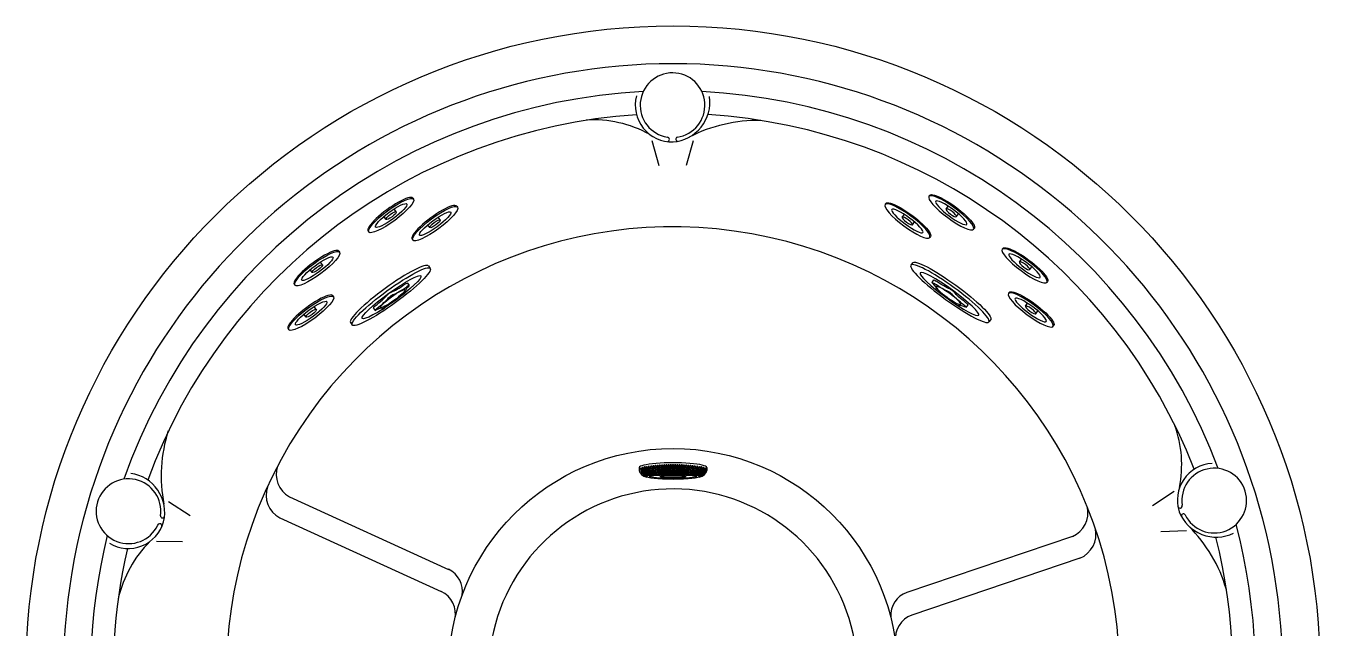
# Model space of a CAD drawing. Header units: millimetres. Extents: x -1146.96 to -1144.79, y 2246.6 to 2248.76.
# Drawn here: x -1146.793 to -1144.793, y 2247.834 to 2248.765 of the extents above; entities that cross this region are included whole.
import ezdxf

# ---------------------------------------------------------------- set-up
doc = ezdxf.new("R2010")
doc.units = ezdxf.units.MM
doc.header["$LTSCALE"] = 10
doc.layers.add('jacuzzi', color=1, linetype='Continuous')

msp = doc.modelspace()

# ---------------------------------------------------------------- linework, layer by layer
at = {"layer": 'jacuzzi'}
for p, q in [((-1145.8256, 2248.5875), (-1145.8147, 2248.549)), ((-1145.7617, 2248.5874), (-1145.7726, 2248.5489)), ((-1146.195, 2248.4988), (-1146.1938, 2248.4973)), ((-1145.4639, 2248.4905), (-1145.4651, 2248.4889)), ((-1145.3961, 2248.5031), (-1145.3973, 2248.5015)), ((-1146.2363, 2248.4659), (-1146.2395, 2248.4702)), ((-1146.2204, 2248.4777), (-1146.2236, 2248.482)), ((-1146.1525, 2248.4651), (-1146.1557, 2248.4695)), ((-1146.1271, 2248.4863), (-1146.1259, 2248.4847)), ((-1145.4385, 2248.4693), (-1145.4353, 2248.4736)), ((-1145.3707, 2248.4819), (-1145.3675, 2248.4862)), ((-1145.3548, 2248.4701), (-1145.3516, 2248.4745)), ((-1146.1684, 2248.4534), (-1146.1716, 2248.4577)), ((-1145.4226, 2248.4575), (-1145.4194, 2248.4619)), ((-1145.3271, 2248.4521), (-1145.3283, 2248.4505)), ((-1146.264, 2248.4478), (-1146.2628, 2248.4463)), ((-1146.1961, 2248.4353), (-1146.1949, 2248.4337)), ((-1145.3949, 2248.4395), (-1145.3961, 2248.4379)), ((-1146.3091, 2248.4168), (-1146.308, 2248.4152)), ((-1145.2829, 2248.4211), (-1145.284, 2248.4196)), ((-1146.3345, 2248.3956), (-1146.3377, 2248.3999)), ((-1146.1706, 2248.3939), (-1146.1679, 2248.3901)), ((-1145.4225, 2248.3988), (-1145.4253, 2248.395)), ((-1145.2575, 2248.4), (-1145.2543, 2248.4043)), ((-1145.2416, 2248.3882), (-1145.2384, 2248.3925)), ((-1146.3504, 2248.3838), (-1146.3536, 2248.3882)), ((-1145.39, 2248.3723), (-1145.3927, 2248.3685)), ((-1145.2139, 2248.3701), (-1145.215, 2248.3686)), ((-1146.3781, 2248.3658), (-1146.3769, 2248.3642)), ((-1146.2032, 2248.3673), (-1146.2005, 2248.3636)), ((-1145.2734, 2248.3531), (-1145.2746, 2248.3515)), ((-1146.344, 2248.3268), (-1146.3472, 2248.3311)), ((-1146.3186, 2248.348), (-1146.3174, 2248.3464)), ((-1145.3372, 2248.334), (-1145.3402, 2248.3299)), ((-1145.248, 2248.3319), (-1145.2448, 2248.3362)), ((-1146.3599, 2248.315), (-1146.3631, 2248.3194)), ((-1146.256, 2248.3291), (-1146.253, 2248.3249)), ((-1145.3018, 2248.3113), (-1145.3046, 2248.3075)), ((-1145.2321, 2248.3201), (-1145.2289, 2248.3245)), ((-1146.3876, 2248.297), (-1146.3864, 2248.2954)), ((-1146.2913, 2248.3064), (-1146.2886, 2248.3026)), ((-1145.2044, 2248.3021), (-1145.2056, 2248.3005)), ((-1145.8449, 2248.0825), (-1145.8449, 2248.0781)), ((-1145.8208, 2248.0847), (-1145.8183, 2248.0719)), ((-1145.8188, 2248.0849), (-1145.8163, 2248.0721)), ((-1145.8175, 2248.085), (-1145.8153, 2248.0721)), ((-1145.8155, 2248.0852), (-1145.8132, 2248.0723)), ((-1145.8141, 2248.0853), (-1145.8122, 2248.0723)), ((-1145.8121, 2248.0855), (-1145.8101, 2248.0724)), ((-1145.8107, 2248.0855), (-1145.8091, 2248.0725)), ((-1145.8087, 2248.0857), (-1145.8071, 2248.0726)), ((-1145.8074, 2248.0857), (-1145.8061, 2248.0726)), ((-1145.8053, 2248.0858), (-1145.804, 2248.0727)), ((-1145.804, 2248.0859), (-1145.803, 2248.0727)), ((-1145.8019, 2248.086), (-1145.8009, 2248.0728)), ((-1145.8006, 2248.086), (-1145.8, 2248.0728)), ((-1145.7985, 2248.0861), (-1145.7979, 2248.0728)), ((-1145.7972, 2248.0861), (-1145.7969, 2248.0728)), ((-1145.7952, 2248.0861), (-1145.7948, 2248.0728)), ((-1145.7938, 2248.0861), (-1145.7938, 2248.0728)), ((-1145.7918, 2248.0861), (-1145.7918, 2248.0728)), ((-1145.7904, 2248.0861), (-1145.7908, 2248.0728)), ((-1145.7884, 2248.0861), (-1145.7887, 2248.0728)), ((-1145.787, 2248.0861), (-1145.7877, 2248.0728)), ((-1145.785, 2248.086), (-1145.7856, 2248.0728)), ((-1145.7837, 2248.086), (-1145.7846, 2248.0728)), ((-1145.7816, 2248.0859), (-1145.7826, 2248.0727)), ((-1145.7803, 2248.0858), (-1145.7816, 2248.0727)), ((-1145.7782, 2248.0857), (-1145.7795, 2248.0726)), ((-1145.7769, 2248.0857), (-1145.7785, 2248.0726)), ((-1145.7749, 2248.0855), (-1145.7764, 2248.0725)), ((-1145.7735, 2248.0855), (-1145.7755, 2248.0724)), ((-1145.7715, 2248.0853), (-1145.7734, 2248.0723)), ((-1145.7701, 2248.0852), (-1145.7724, 2248.0723)), ((-1145.7681, 2248.085), (-1145.7703, 2248.0721)), ((-1145.7668, 2248.0849), (-1145.7693, 2248.0721)), ((-1145.7648, 2248.0847), (-1145.7673, 2248.0719)), ((-1145.7407, 2248.0825), (-1145.7407, 2248.0781)), ((-1145.7407, 2248.0825), (-1145.7407, 2248.0781)), ((-1146.5725, 2248.03), (-1146.5388, 2248.0085)), ((-1146.3855, 2248.0371), (-1146.1399, 2247.9251)), ((-1145.0184, 2248.0453), (-1145.0518, 2248.0233)), ((-1146.4005, 2248.0049), (-1146.1509, 2247.8911)), ((-1145.1756, 2247.976), (-1145.4312, 2247.8893)), ((-1144.9991, 2247.9844), (-1145.0391, 2247.9832)), ((-1146.5907, 2247.9687), (-1146.5507, 2247.9682))]:
    msp.add_line(p, q, dxfattribs=at)
msp.add_lwpolyline([(-1145.1639, 2247.9424), (-1145.4237, 2247.8543)], dxfattribs=at)
at = {"layer": 'jacuzzi', "color": 3}
msp.add_circle((-1145.7928, 2247.7648), 1, dxfattribs=at)
at = {"layer": 'jacuzzi'}
msp.add_circle((-1145.7928, 2247.7644), 0.3475, dxfattribs=at)
for centre, radius, start, end in [((-1145.7928, 2247.7644), 0.942, 291.6316, 248.3684), ((-1145.7935, 2248.6423), 0.05, 278.3213, 260.7441), ((-1145.7928, 2247.7644), 0.9, 92.9403, 160.5246), ((-1145.7946, 2248.6422), 0.0566, 165.3129, 271.793), ((-1145.7972, 2248.6469), 0.0614, 274.1178, 8.1531), ((-1145.7928, 2247.7644), 0.9, 20.6039, 87.1551), ((-1145.7928, 2247.7644), 0.865, 93.7365, 159.7971), ((-1145.9162, 2248.4389), 0.1808, 61.2066, 93.4596), ((-1145.6619, 2248.387), 0.2316, 88.7806, 117.1813), ((-1145.7928, 2247.7644), 0.865, 21.4002, 86.4271), ((-1145.8017, 2248.5895), 0.00344, 273.4459, 88.2197), ((-1145.7855, 2248.5898), 0.00311, 104.0511, 277.2635), ((-1145.7928, 2247.7644), 0.69, 296.7143, 222.9441), ((-1146.3522, 2248.069), 0.2315, 162.3309, 190.7553), ((-1145.1875, 2248.0866), 0.1808, 348.8703, 19.6722), ((-1146.6397, 2248.0127), 0.0614, 346.8633, 81.7239), ((-1146.366, 2248.0721), 0.04, 161.8192, 240.7285), ((-1144.9568, 2248.0323), 0.0566, 93.0237, 198.6594), ((-1144.9565, 2248.0314), 0.05, 205.985, 188.4078), ((-1146.6342, 2248.0149), 0.05, 351.8922, 334.315), ((-1146.3816, 2248.0402), 0.04, 161.8192, 241.8284), ((-1145.7928, 2247.7644), 0.285, 300.2193, 239.1425), ((-1145.1915, 2248.0127), 0.04, 293.485, 12.3943), ((-1145.0093, 2248.0232), 0.00344, 187.4423, 15.8833), ((-1144.9532, 2248.0363), 0.0614, 201.1424, 295.8168), ((-1145.0041, 2248.0079), 0.00311, 31.7147, 204.9272), ((-1146.6344, 2248.014), 0.0566, 238.9309, 344.3648), ((-1146.5859, 2247.9922), 0.00344, 333.3495, 161.7905), ((-1146.5816, 2248.0077), 0.00311, 177.6219, 350.8344), ((-1145.7928, 2247.7644), 0.9, 323.9832, 14.8188), ((-1145.1598, 2247.8285), 0.2316, 16.4461, 44.8447), ((-1145.7928, 2247.7644), 0.9, 166.3095, 261.6934), ((-1145.1792, 2247.9794), 0.04, 292.3851, 12.3943), ((-1145.7928, 2247.7644), 0.865, 324.7764, 14.0908), ((-1145.7928, 2247.7644), 0.865, 167.106, 317.4695), ((-1146.4738, 2247.8397), 0.1808, 134.7775, 167.0305), ((-1146.1555, 2247.8912), 0.0374, 350.3954, 65.2937), ((-1146.167, 2247.8567), 0.0379, 346.7839, 64.9778), ((-1145.4191, 2247.854), 0.0374, 108.9198, 183.8181), ((-1145.4112, 2247.8185), 0.0379, 109.2357, 187.4296)]:
    msp.add_arc(centre, radius, start, end, dxfattribs=at)
for centre, major_axis, ratio, start_param, end_param in [((-1146.2295, 2248.4733), (0.0345, 0.0255), 0.215976, 0, 3.141593), ((-1146.2283, 2248.4718), (0.0345, 0.0255), 0.215976, 4.712389, 10.995574), ((-1146.2283, 2248.4718), (0.0241, 0.0178), 0.190822, 4.712389, 10.995574), ((-1146.1616, 2248.4608), (0.0345, 0.0255), 0.215976, 0, 3.141593), ((-1146.2283, 2248.4718), (0.00796, 0.00588), 0.230944, 4.712389, 10.995574), ((-1146.1604, 2248.4592), (0.0345, 0.0255), 0.215976, 4.712389, 10.995574), ((-1146.1604, 2248.4592), (0.0241, 0.0178), 0.190822, 4.712389, 10.995574), ((-1146.1604, 2248.4592), (0.00796, 0.00588), 0.230944, 4.712389, 10.995574), ((-1146.3436, 2248.3913), (0.0345, 0.0255), 0.215976, 0, 3.141593), ((-1146.3425, 2248.3897), (0.0345, 0.0255), 0.215976, 4.712389, 10.995574), ((-1146.3425, 2248.3897), (0.0241, 0.0178), 0.190822, 4.712389, 10.995574), ((-1146.3425, 2248.3897), (0.00796, 0.00588), 0.230944, 4.712389, 10.995574), ((-1146.231, 2248.3501), (-0.0603, -0.0438), 0.15, 3.141593, 6.283185), ((-1146.2282, 2248.3464), (-0.0603, -0.0438), 0.15, 3.141593, 9.424778), ((-1146.2277, 2248.3456), (-0.0453, -0.0328), 0.133333, 3.141593, 9.424778), ((-1146.3531, 2248.3225), (0.0345, 0.0255), 0.215976, 0, 3.141593), ((-1146.3519, 2248.3209), (0.0345, 0.0255), 0.215976, 4.712389, 10.995574), ((-1146.226, 2248.3433), (-0.0189, -0.0137), 0.15, 3.141593, 9.424778), ((-1146.2313, 2248.3506), (-0.00404, -0.00293), 0.15, 3.648269, 5.776509), ((-1146.2286, 2248.3469), (-0.00404, -0.00293), 0.15, 3.648269, 5.776509), ((-1146.2045, 2248.3738), (-0.0287, -0.0208), 0.15, 0.506677, 1.378279), ((-1146.2017, 2248.37), (-0.0287, -0.0208), 0.15, 0.506677, 1.378279), ((-1146.2102, 2248.3505), (-0.00404, -0.00293), 0.15, 1.134995, 3.263235), ((-1146.1781, 2248.3746), (-0.0287, -0.0208), 0.15, -0.74996, 0.121642), ((-1146.2072, 2248.3644), (-0.00404, -0.00293), 0.15, 3.141593, 4.519872), ((-1146.2045, 2248.3606), (-0.00404, -0.00293), 0.15, 2.391632, 4.519872), ((-1146.3519, 2248.3209), (0.0241, 0.0178), 0.190822, 4.712389, 10.995574), ((-1146.2519, 2248.332), (-0.00404, -0.00293), 0.15, -1.378279, 0), ((-1146.2617, 2248.3323), (-0.0287, -0.0208), 0.15, 1.763314, 2.634916), ((-1146.2707, 2248.3075), (-0.0287, -0.0208), 0.15, 3.019951, 3.891553), ((-1146.2589, 2248.3285), (-0.0287, -0.0208), 0.15, 1.763314, 2.634916), ((-1146.2399, 2248.3289), (-0.00404, -0.00293), 0.15, -0.121642, 2.006598), ((-1146.2208, 2248.336), (-0.0287, -0.0208), 0.15, 4.276588, 5.14819), ((-1146.3519, 2248.3209), (0.00796, 0.00588), 0.230944, 4.712389, 10.995574), ((-1146.2492, 2248.3282), (-0.00404, -0.00293), 0.15, -1.378279, 0.74996), ((-1145.7928, 2248.0825), (-0.0521, 0), 0.138815, 3.139581, 6.286647), ((-1145.8293, 2248.0782), (0.0156, 0), 0.7, 3.150319, 4.440941), ((-1145.8202, 2248.0807), (0.0226, 0), 0.7, 3.112872, 4.051052), ((-1145.8423, 2248.0813), (0.000637, 0), 0.7, 0.127751, 3.519973), ((-1145.8164, 2248.0813), (0.0252, 0), 0.7, 3.137541, 3.928281), ((-1145.8396, 2248.0821), (0.000637, 0), 0.7, 0.127751, 3.519973), ((-1145.8103, 2248.0826), (-0.0299, 0), 0.7, 0.029231, 0.682882), ((-1145.8046, 2248.0835), (-0.0344, 0), 0.7, 0.052715, 0.608848), ((-1145.8367, 2248.0828), (-0.000806, 0), 0.7, 3.362194, 6.57655), ((-1145.7992, 2248.0845), (-0.0384, 0), 0.7, 0.069084, 0.566275), ((-1145.7872, 2248.0857), (-0.0489, 0), 0.7, 0.080138, 0.467107), ((-1145.8337, 2248.0832), (0.000885, 0), 0.7, -0.006952, 3.365084), ((-1145.7904, 2248.0849), (0.0442, 0), 0.7, 3.200012, 3.624639), ((-1145.7928, 2248.0685), (-0.0415, 0), 0.10388, 3.141593, 9.424778), ((-1145.7728, 2248.0861), (-0.0602, 0), 0.7, 0.068204, 0.374714), ((-1145.8303, 2248.0838), (-0.000919, 0), 0.7, 2.95417, 6.630528), ((-1145.7855, 2248.0838), (-0.0456, 0), 0.7, 0.009703, 0.416433), ((-1145.7802, 2248.0838), (-0.0491, 0), 0.7, 0.006214, 0.378935), ((-1145.8265, 2248.0841), (0.000993, 0), 0.7, 0.128656, 3.378355), ((-1145.7505, 2248.0878), (0.0772, 0), 0.7, 3.213417, 3.450754), ((-1145.711, 2248.0899), (0.1148, 0), 0.7, 3.213056, 3.372836), ((-1145.8232, 2248.0845), (0.000997, 0), 0.7, 0.116291, 3.352491), ((-1145.674, 2248.0956), (0.151, 0), 0.7, 3.248553, 3.370071), ((-1145.3488, 2248.1286), (0.4776, 0), 0.7, 3.273742, 3.312269), ((-1145.8198, 2248.0848), (-0.001, 0), 0.7, 3.245543, 6.468579), ((-1145.8165, 2248.0851), (0.00101, 0), 0.7, 0.091626, 3.30185), ((-1145.8131, 2248.0854), (-0.00101, 0), 0.7, 3.220898, 6.418679), ((-1145.7928, 2248.0685), (-0.0196, 0), 0.078641, 3.141593, 9.424778), ((-1145.8097, 2248.0856), (-0.00102, 0), 0.7, 3.208573, 6.394295), ((-1145.8063, 2248.0858), (-0.00102, 0), 0.7, 3.196234, 6.370295), ((-1145.803, 2248.0859), (0.00103, 0), 0.7, 0.042279, 3.205091), ((-1145.7996, 2248.086), (-0.00103, 0), 0.7, 3.171478, 6.323464), ((-1145.7962, 2248.0861), (-0.00104, 0), 0.7, 3.159046, 6.300639), ((-1145.7928, 2248.0861), (0.00104, 0), 0.7, 0, 3.141593), ((-1145.7894, 2248.0861), (-0.00104, 0), 0.7, 3.124139, 6.265732), ((-1145.786, 2248.086), (0.00103, 0), 0.7, -0.040278, 3.111707), ((-1145.7826, 2248.0859), (-0.00103, 0), 0.7, 3.078094, 6.240906), ((-1145.7793, 2248.0858), (0.00102, 0), 0.7, -0.08711, 3.086952), ((-1145.7759, 2248.0856), (0.00102, 0), 0.7, -0.11111, 3.074612), ((-1145.7725, 2248.0854), (-0.00101, 0), 0.7, 3.006099, 6.20388), ((-1145.7691, 2248.0851), (0.00101, 0), 0.7, -0.160257, 3.049967), ((-1145.7658, 2248.0848), (-0.001, 0), 0.7, 2.956199, 6.179235), ((-1146.2368, 2248.1286), (0.4776, 0), 0.7, -0.170679, -0.132149), ((-1145.9116, 2248.0956), (-0.151, 0), 0.7, 2.913105, 3.034632), ((-1145.7624, 2248.0845), (0.000997, 0), 0.7, -0.210898, 3.025302), ((-1145.8746, 2248.0899), (0.1148, 0), 0.7, -0.231257, -0.071463), ((-1145.8351, 2248.0878), (0.0772, 0), 0.7, -0.309184, -0.071824), ((-1145.7591, 2248.0841), (-0.000993, 0), 0.7, 2.904831, 6.154529), ((-1145.8054, 2248.0838), (0.0491, 0), 0.7, -0.378976, -0.006214), ((-1145.8001, 2248.0838), (-0.0456, 0), 0.7, 2.725111, 3.131889), ((-1145.8128, 2248.0861), (-0.0602, 0), 0.7, 2.766836, 3.073388), ((-1145.7553, 2248.0838), (0.000919, 0), 0.7, -0.347343, 3.329016), ((-1145.7951, 2248.0849), (-0.0442, 0), 0.7, 2.658482, 3.083173), ((-1145.7984, 2248.0857), (-0.0489, 0), 0.7, 2.674417, 3.061455), ((-1145.7864, 2248.0845), (0.0384, 0), 0.7, -0.566373, -0.069084), ((-1145.781, 2248.0835), (-0.0344, 0), 0.7, 2.532603, 3.088877), ((-1145.7518, 2248.0832), (0.000885, 0), 0.7, -0.223491, 3.148544), ((-1145.7753, 2248.0826), (-0.0299, 0), 0.7, 2.455339, 3.112362), ((-1145.7563, 2248.0782), (0.0156, 0), 0.7, -1.30043, -0.008727), ((-1145.7692, 2248.0813), (0.0252, 0), 0.7, -0.797076, 0.004051), ((-1145.7654, 2248.0807), (0.0226, 0), 0.7, -0.910513, 0.028721), ((-1145.7607, 2248.0796), (0.0188, 0), 0.7, -1.057193, 0.068979), ((-1145.7581, 2248.079), (-0.0171, 0), 0.7, 1.974351, 3.270987), ((-1145.7489, 2248.0828), (0.000806, 0), 0.7, -0.293364, 2.920991), ((-1145.746, 2248.0821), (-0.000637, 0), 0.7, 2.763213, 6.155435), ((-1145.7433, 2248.0813), (-0.000637, 0), 0.7, 2.763213, 6.155435), ((-1145.7415, 2248.0805), (-0.000453, 0), 0.7, 3.232258, 6.270612)]:
    msp.add_ellipse(centre, major_axis=major_axis, ratio=ratio, start_param=start_param, end_param=end_param, dxfattribs=at)
at = {"layer": 'jacuzzi', "extrusion": (0, 0, -1)}
for centre, major_axis, ratio, start_param, end_param in [((-1145.4306, 2248.4634), (-0.0345, 0.0255), 0.215976, 4.712389, 10.995574), ((-1145.4294, 2248.465), (-0.0345, 0.0255), 0.215976, 0, 3.141593), ((-1145.3628, 2248.476), (-0.0345, 0.0255), 0.215976, 4.712389, 10.995574), ((-1145.3616, 2248.4776), (-0.0345, 0.0255), 0.215976, 0, 3.141593), ((-1145.3628, 2248.476), (-0.0241, 0.0178), 0.190822, 4.712389, 10.995574), ((-1145.4306, 2248.4634), (-0.0241, 0.0178), 0.190822, 4.712389, 10.995574), ((-1145.4306, 2248.4634), (-0.00796, 0.00588), 0.230944, 4.712389, 10.995574), ((-1145.3628, 2248.476), (-0.00796, 0.00588), 0.230944, 4.712389, 10.995574), ((-1145.2495, 2248.3941), (-0.0345, 0.0255), 0.215976, 4.712389, 10.995574), ((-1145.2484, 2248.3956), (-0.0345, 0.0255), 0.215976, 0, 3.141593), ((-1145.2495, 2248.3941), (-0.0241, 0.0178), 0.190822, 4.712389, 10.995574), ((-1145.3649, 2248.3513), (0.0603, -0.0438), 0.15, 3.141593, 9.424778), ((-1145.3622, 2248.355), (0.0603, -0.0438), 0.15, 3.141593, 6.283185), ((-1145.2495, 2248.3941), (-0.00796, 0.00588), 0.230944, 4.712389, 10.995574), ((-1145.3655, 2248.3505), (0.0453, -0.0328), 0.133333, 3.141593, 9.424778), ((-1145.3859, 2248.3693), (0.00404, -0.00293), 0.15, 3.141593, 4.519872), ((-1145.3887, 2248.3787), (0.0287, -0.0208), 0.15, 0.506677, 1.378279), ((-1145.3887, 2248.3655), (0.00404, -0.00293), 0.15, 2.391632, 4.519872), ((-1145.415, 2248.3796), (0.0287, -0.0208), 0.15, -0.74996, 0.121642), ((-1145.3914, 2248.3749), (0.0287, -0.0208), 0.15, 0.506677, 1.378279), ((-1145.383, 2248.3554), (0.00404, -0.00293), 0.15, 1.134995, 3.263235), ((-1145.3671, 2248.3483), (0.0189, -0.0137), 0.15, 3.141593, 9.424778), ((-1145.3724, 2248.341), (0.0287, -0.0208), 0.15, 4.276588, 5.14819), ((-1145.3645, 2248.3518), (0.00404, -0.00293), 0.15, 3.648269, 5.776509), ((-1145.3618, 2248.3556), (0.00404, -0.00293), 0.15, 3.648269, 5.776509), ((-1145.3342, 2248.3334), (0.0287, -0.0208), 0.15, 1.763314, 2.634916), ((-1145.3315, 2248.3372), (0.0287, -0.0208), 0.15, 1.763314, 2.634916), ((-1145.2401, 2248.326), (-0.0345, 0.0255), 0.215976, 4.712389, 10.995574), ((-1145.2389, 2248.3276), (-0.0345, 0.0255), 0.215976, 0, 3.141593), ((-1145.3533, 2248.3338), (0.00404, -0.00293), 0.15, -0.121642, 2.006598), ((-1145.3225, 2248.3124), (0.0287, -0.0208), 0.15, 3.019951, 3.891553), ((-1145.344, 2248.3331), (0.00404, -0.00293), 0.15, -1.378279, 0.74996), ((-1145.3412, 2248.3369), (0.00404, -0.00293), 0.15, -1.378279, 0), ((-1145.2401, 2248.326), (-0.0241, 0.0178), 0.190822, 4.712389, 10.995574), ((-1145.2401, 2248.326), (-0.00796, 0.00588), 0.230944, 4.712389, 10.995574)]:
    msp.add_ellipse(centre, major_axis=major_axis, ratio=ratio, start_param=start_param, end_param=end_param, dxfattribs=at)
at = {"layer": 'jacuzzi'}
msp.add_ellipse((-1145.7928, 2248.0685), major_axis=(0.0362, 0), ratio=0.080062, dxfattribs=at)

doc.saveas('drawing.dxf')
